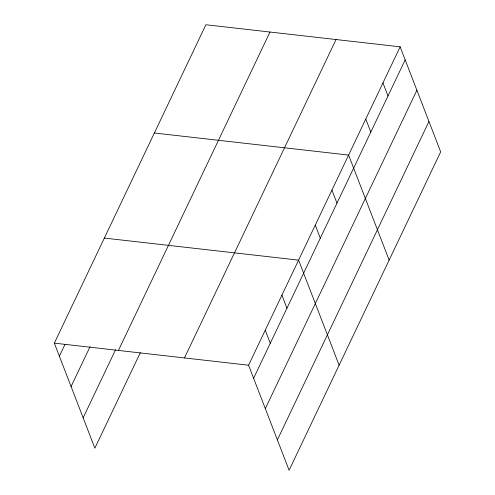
<?xml version="1.0" encoding="UTF-8"?>
<svg xmlns="http://www.w3.org/2000/svg" width="495" height="495" viewBox="0 0 495 495"><rect width="100%" height="100%" fill="white"/><g stroke="black" fill="none" stroke-linecap="round" stroke-linejoin="round"><path stroke-width="0.74" d="M140.302 352.725L94.861 448.179L54.332 343.146L205.895 24.75L400.139 46.821L440.668 151.854L289.105 470.25L248.57 365.217L400.139 46.821M59.369 356.202L64.925 344.526M71.082 386.552L90.041 346.723M83.148 417.829L115.514 349.841M118.435 350.429L269.998 32.033M184.474 357.928L336.037 39.538M253.613 378.267L405.176 59.876M265.326 408.623L416.889 90.226M277.392 439.894L428.955 121.504M154.366 133.007L348.604 155.071L389.138 260.11M104.346 238.076L298.59 260.141L339.118 365.18M54.332 343.146L248.57 365.217M382.963 82.906L388 95.956M365.78 118.986L370.823 132.041M331.935 190.099L336.971 203.154M315.259 225.12L320.296 238.175M281.915 295.169L286.958 308.224M265.246 330.19L270.282 343.245"/></g></svg>
